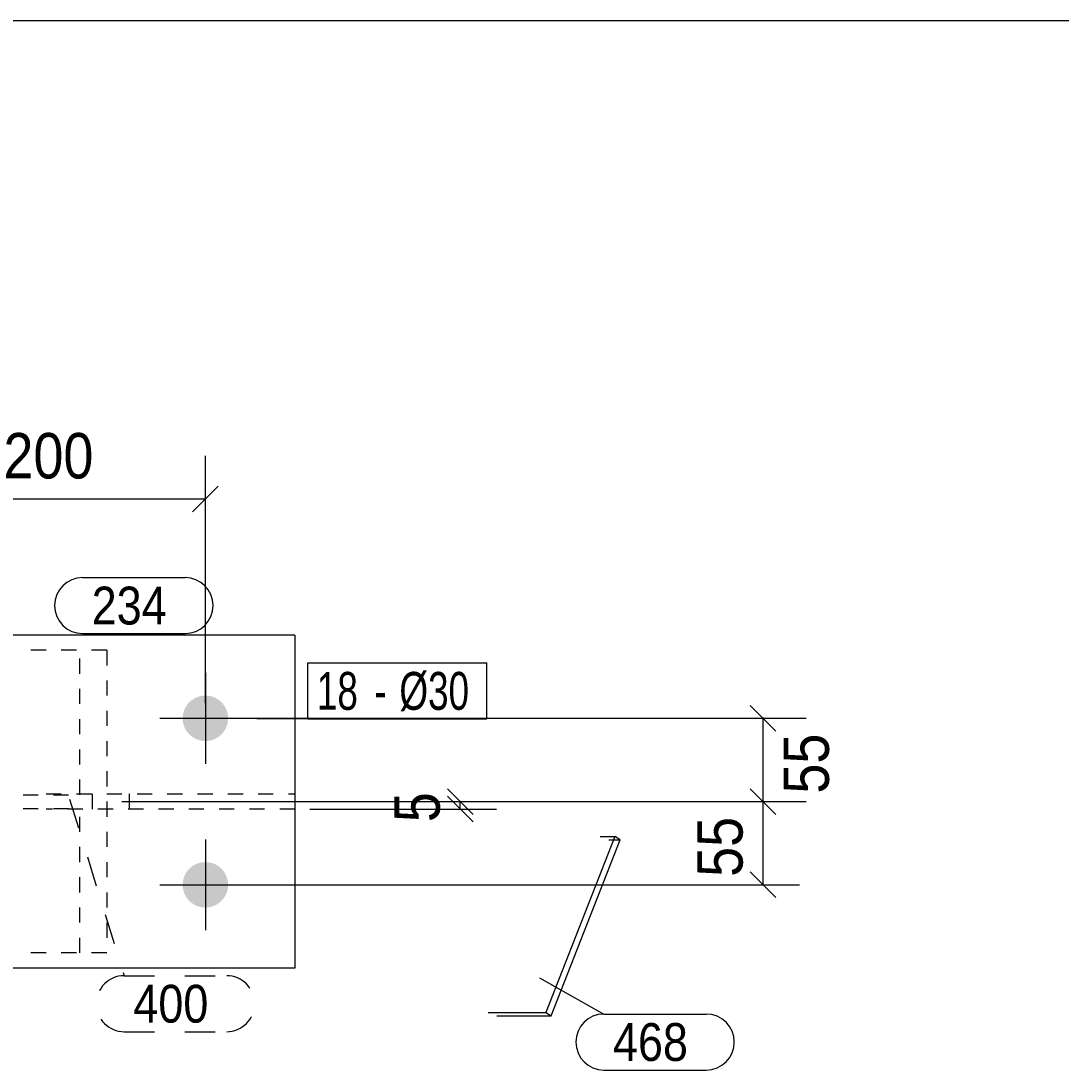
# Model space of a CAD drawing. Header units: millimetres. Extents: x 2 to 579, y 1 to 825.
# Drawn here: x 144.2 to 212.9, y 755.7 to 825 of the extents above; entities that cross this region are included whole.
import ezdxf

# ---------------------------------------------------------------- set-up
doc = ezdxf.new("R2010")
doc.units = ezdxf.units.MM
for name, pattern in [('XKITLINE00', [0]), ('XKITLINE01', [4, 1, -1, 1, -1]), ('XKITLINE02', [4, 2, -2]), ('XKITLINE03', [6, 3, -1, 1, -1])]:
    doc.linetypes.add(name, pattern=pattern)
for name, color, linetype, lineweight in [('Bolt', 3, 'Continuous', 0), ('BoltMark', 7, 'Continuous', 0), ('Dimensions', 7, 'Continuous', 0), ('DrawingSheet', 5, 'Continuous', 0), ('Part', 2, 'Continuous', 0), ('PartMark', 7, 'Continuous', 0)]:
    doc.layers.add(name, color=color, linetype=linetype, lineweight=lineweight)
doc.styles.add('ARIAL', font='ARIAL.TTF')
doc.styles.add('ARIAL_NARROW', font='ARIALN.TTF')

# ---------------------------------------------------------------- blocks, each defined once
blk = doc.blocks.new('*A116')
at = {"layer": 'Bolt'}
for points in [[(156.454, 780.425), (156.49, 780.424), (156.527, 780.422), (156.564, 780.419), (156.6, 780.415), (156.637, 780.41), (156.673, 780.404), (156.709, 780.397), (156.746, 780.389), (156.781, 780.381), (156.817, 780.372), (156.852, 780.361), (156.887, 780.35), (156.922, 780.338), (156.957, 780.325), (156.991, 780.312), (157.025, 780.297), (157.058, 780.282), (157.091, 780.266), (157.124, 780.249), (157.156, 780.231), (157.188, 780.212), (157.219, 780.193), (157.25, 780.173), (157.281, 780.152), (157.31, 780.131), (157.34, 780.108), (157.368, 780.085), (157.397, 780.062), (157.424, 780.037), (157.451, 780.012), (157.478, 779.987), (157.503, 779.96), (157.528, 779.933), (157.553, 779.906), (157.576, 779.877), (157.599, 779.849), (157.622, 779.819), (157.643, 779.79), (157.664, 779.759), (157.684, 779.728), (157.703, 779.697), (157.722, 779.665), (157.74, 779.633), (157.757, 779.6), (157.773, 779.567), (157.788, 779.534), (157.803, 779.5), (157.816, 779.466), (157.829, 779.431), (157.841, 779.396), (157.852, 779.361), (157.863, 779.326), (157.872, 779.29), (157.88, 779.254), (157.888, 779.218), (157.895, 779.182), (157.901, 779.146), (157.906, 779.109), (157.91, 779.073), (157.913, 779.036), (157.915, 778.999), (157.916, 778.963), (157.917, 778.926), (157.916, 778.889), (157.915, 778.852), (157.913, 778.815), (157.91, 778.779), (157.906, 778.742), (157.901, 778.706), (157.895, 778.669), (157.888, 778.633), (157.88, 778.597), (157.872, 778.561), (157.863, 778.526), (157.852, 778.49), (157.841, 778.455), (157.829, 778.421), (157.816, 778.386), (157.803, 778.352), (157.788, 778.318), (157.773, 778.285), (157.757, 778.251), (157.74, 778.219), (157.722, 778.186), (157.703, 778.155), (157.684, 778.123), (157.664, 778.092), (157.643, 778.062), (157.622, 778.032), (157.599, 778.003), (157.576, 777.974), (157.553, 777.946), (157.528, 777.919), (157.503, 777.892), (157.478, 777.865), (157.451, 777.839), (157.424, 777.814), (157.397, 777.79), (157.368, 777.766), (157.34, 777.743), (157.31, 777.721), (157.281, 777.699), (157.25, 777.679), (157.219, 777.659), (157.188, 777.639), (157.156, 777.621), (157.124, 777.603), (157.091, 777.586), (157.058, 777.57), (157.025, 777.555), (156.991, 777.54), (156.957, 777.526), (156.922, 777.514), (156.887, 777.502), (156.852, 777.49), (156.817, 777.48), (156.781, 777.471), (156.746, 777.462), (156.709, 777.455), (156.673, 777.448), (156.637, 777.442), (156.6, 777.437), (156.564, 777.433), (156.527, 777.43), (156.49, 777.428), (156.454, 777.426), (156.417, 777.426), (156.38, 777.426), (156.343, 777.428), (156.307, 777.43), (156.27, 777.433), (156.233, 777.437), (156.197, 777.442), (156.16, 777.448), (156.124, 777.455), (156.088, 777.462), (156.052, 777.471), (156.017, 777.48), (155.981, 777.49), (155.946, 777.502), (155.912, 777.514), (155.877, 777.526), (155.843, 777.54), (155.809, 777.555), (155.776, 777.57), (155.742, 777.586), (155.71, 777.603), (155.678, 777.621), (155.646, 777.639), (155.614, 777.659), (155.584, 777.679), (155.553, 777.699), (155.523, 777.721), (155.494, 777.743), (155.465, 777.766), (155.437, 777.79), (155.41, 777.814), (155.383, 777.839), (155.356, 777.865), (155.33, 777.892), (155.305, 777.919), (155.281, 777.946), (155.257, 777.974), (155.234, 778.003), (155.212, 778.032), (155.19, 778.062), (155.17, 778.092), (155.15, 778.123), (155.13, 778.155), (155.112, 778.186), (155.094, 778.219), (155.077, 778.251), (155.061, 778.285), (155.046, 778.318), (155.031, 778.352), (155.017, 778.386), (155.005, 778.421), (154.993, 778.455), (154.981, 778.49), (154.971, 778.526), (154.962, 778.561), (154.953, 778.597), (154.946, 778.633), (154.939, 778.669), (154.933, 778.706), (154.928, 778.742), (154.924, 778.779), (154.921, 778.815), (154.919, 778.852), (154.917, 778.889), (154.917, 778.926), (154.917, 778.963), (154.919, 778.999), (154.921, 779.036), (154.924, 779.073), (154.928, 779.109), (154.933, 779.146), (154.939, 779.182), (154.946, 779.218), (154.953, 779.254), (154.962, 779.29), (154.971, 779.326), (154.981, 779.361), (154.993, 779.396), (155.005, 779.431), (155.017, 779.466), (155.031, 779.5), (155.046, 779.534), (155.061, 779.567), (155.077, 779.6), (155.094, 779.633), (155.112, 779.665), (155.13, 779.697), (155.15, 779.728), (155.17, 779.759), (155.19, 779.79), (155.212, 779.819), (155.234, 779.849), (155.257, 779.877), (155.281, 779.906), (155.305, 779.933), (155.33, 779.96), (155.356, 779.987), (155.383, 780.012), (155.41, 780.037), (155.437, 780.062), (155.465, 780.085), (155.494, 780.108), (155.523, 780.131), (155.553, 780.152), (155.584, 780.173), (155.614, 780.193), (155.646, 780.212), (155.678, 780.231), (155.71, 780.249), (155.742, 780.266), (155.776, 780.282), (155.809, 780.297), (155.843, 780.312), (155.877, 780.325), (155.912, 780.338), (155.946, 780.35), (155.981, 780.361), (156.017, 780.372), (156.052, 780.381), (156.088, 780.389), (156.124, 780.397), (156.16, 780.404), (156.197, 780.41), (156.233, 780.415), (156.27, 780.419), (156.307, 780.422), (156.343, 780.424), (156.38, 780.425), (156.417, 780.426)], [(156.454, 769.425), (156.49, 769.424), (156.527, 769.422), (156.564, 769.419), (156.6, 769.415), (156.637, 769.41), (156.673, 769.404), (156.709, 769.397), (156.746, 769.389), (156.781, 769.381), (156.817, 769.372), (156.852, 769.361), (156.887, 769.35), (156.922, 769.338), (156.957, 769.325), (156.991, 769.312), (157.025, 769.297), (157.058, 769.282), (157.091, 769.266), (157.124, 769.249), (157.156, 769.231), (157.188, 769.212), (157.219, 769.193), (157.25, 769.173), (157.281, 769.152), (157.31, 769.131), (157.34, 769.108), (157.368, 769.085), (157.397, 769.062), (157.424, 769.037), (157.451, 769.012), (157.478, 768.987), (157.503, 768.96), (157.528, 768.933), (157.553, 768.906), (157.576, 768.877), (157.599, 768.849), (157.622, 768.819), (157.643, 768.79), (157.664, 768.759), (157.684, 768.728), (157.703, 768.697), (157.722, 768.665), (157.74, 768.633), (157.757, 768.6), (157.773, 768.567), (157.788, 768.534), (157.803, 768.5), (157.816, 768.466), (157.829, 768.431), (157.841, 768.396), (157.852, 768.361), (157.863, 768.326), (157.872, 768.29), (157.88, 768.254), (157.888, 768.218), (157.895, 768.182), (157.901, 768.146), (157.906, 768.109), (157.91, 768.073), (157.913, 768.036), (157.915, 767.999), (157.916, 767.963), (157.917, 767.926), (157.916, 767.889), (157.915, 767.852), (157.913, 767.815), (157.91, 767.779), (157.906, 767.742), (157.901, 767.706), (157.895, 767.669), (157.888, 767.633), (157.88, 767.597), (157.872, 767.561), (157.863, 767.526), (157.852, 767.49), (157.841, 767.455), (157.829, 767.421), (157.816, 767.386), (157.803, 767.352), (157.788, 767.318), (157.773, 767.285), (157.757, 767.251), (157.74, 767.219), (157.722, 767.186), (157.703, 767.155), (157.684, 767.123), (157.664, 767.092), (157.643, 767.062), (157.622, 767.032), (157.599, 767.003), (157.576, 766.974), (157.553, 766.946), (157.528, 766.919), (157.503, 766.892), (157.478, 766.865), (157.451, 766.839), (157.424, 766.814), (157.397, 766.79), (157.368, 766.766), (157.34, 766.743), (157.31, 766.721), (157.281, 766.699), (157.25, 766.679), (157.219, 766.659), (157.188, 766.639), (157.156, 766.621), (157.124, 766.603), (157.091, 766.586), (157.058, 766.57), (157.025, 766.555), (156.991, 766.54), (156.957, 766.526), (156.922, 766.514), (156.887, 766.502), (156.852, 766.49), (156.817, 766.48), (156.781, 766.471), (156.746, 766.462), (156.709, 766.455), (156.673, 766.448), (156.637, 766.442), (156.6, 766.437), (156.564, 766.433), (156.527, 766.43), (156.49, 766.428), (156.454, 766.426), (156.417, 766.426), (156.38, 766.426), (156.343, 766.428), (156.307, 766.43), (156.27, 766.433), (156.233, 766.437), (156.197, 766.442), (156.16, 766.448), (156.124, 766.455), (156.088, 766.462), (156.052, 766.471), (156.017, 766.48), (155.981, 766.49), (155.946, 766.502), (155.912, 766.514), (155.877, 766.526), (155.843, 766.54), (155.809, 766.555), (155.776, 766.57), (155.742, 766.586), (155.71, 766.603), (155.678, 766.621), (155.646, 766.639), (155.614, 766.659), (155.584, 766.679), (155.553, 766.699), (155.523, 766.721), (155.494, 766.743), (155.465, 766.766), (155.437, 766.79), (155.41, 766.814), (155.383, 766.839), (155.356, 766.865), (155.33, 766.892), (155.305, 766.919), (155.281, 766.946), (155.257, 766.974), (155.234, 767.003), (155.212, 767.032), (155.19, 767.062), (155.17, 767.092), (155.15, 767.123), (155.13, 767.155), (155.112, 767.186), (155.094, 767.219), (155.077, 767.251), (155.061, 767.285), (155.046, 767.318), (155.031, 767.352), (155.017, 767.386), (155.005, 767.421), (154.993, 767.455), (154.981, 767.49), (154.971, 767.526), (154.962, 767.561), (154.953, 767.597), (154.946, 767.633), (154.939, 767.669), (154.933, 767.706), (154.928, 767.742), (154.924, 767.779), (154.921, 767.815), (154.919, 767.852), (154.917, 767.889), (154.917, 767.926), (154.917, 767.963), (154.919, 767.999), (154.921, 768.036), (154.924, 768.073), (154.928, 768.109), (154.933, 768.146), (154.939, 768.182), (154.946, 768.218), (154.953, 768.254), (154.962, 768.29), (154.971, 768.326), (154.981, 768.361), (154.993, 768.396), (155.005, 768.431), (155.017, 768.466), (155.031, 768.5), (155.046, 768.534), (155.061, 768.567), (155.077, 768.6), (155.094, 768.633), (155.112, 768.665), (155.13, 768.697), (155.15, 768.728), (155.17, 768.759), (155.19, 768.79), (155.212, 768.819), (155.234, 768.849), (155.257, 768.877), (155.281, 768.906), (155.305, 768.933), (155.33, 768.96), (155.356, 768.987), (155.383, 769.012), (155.41, 769.037), (155.437, 769.062), (155.465, 769.085), (155.494, 769.108), (155.523, 769.131), (155.553, 769.152), (155.584, 769.173), (155.614, 769.193), (155.646, 769.212), (155.678, 769.231), (155.71, 769.249), (155.742, 769.266), (155.776, 769.282), (155.809, 769.297), (155.843, 769.312), (155.877, 769.325), (155.912, 769.338), (155.946, 769.35), (155.981, 769.361), (156.017, 769.372), (156.052, 769.381), (156.088, 769.389), (156.124, 769.397), (156.16, 769.404), (156.197, 769.41), (156.233, 769.415), (156.27, 769.419), (156.307, 769.422), (156.343, 769.424), (156.38, 769.425), (156.417, 769.426)]]:
    blk.add_hatch(color=3, dxfattribs=at).paths.add_polyline_path(points, flags=17)
at = {"layer": 'Bolt', "color": 3, "linetype": 'XKITLINE00', "lineweight": 0}
for p, q in [((156.417, 781.926), (156.417, 775.926)), ((153.417, 778.926), (159.417, 778.926)), ((156.417, 770.926), (156.417, 764.926)), ((153.417, 767.926), (159.417, 767.926))]:
    blk.add_line(p, q, dxfattribs=at)
blk = doc.blocks.new('*A118')
at = {"layer": 'Part', "color": 2, "linetype": 'XKITLINE00', "lineweight": 0}
for p, q in [((162.322, 784.426), (29.32, 784.426)), ((162.322, 784.426), (162.322, 762.426)), ((162.322, 762.426), (29.32, 762.426))]:
    blk.add_line(p, q, dxfattribs=at)
blk = doc.blocks.new('*A119')
at = {"layer": 'Part', "color": 7, "linetype": 'XKITLINE01', "lineweight": 0}
for p, q in [((88.601, 783.426), (94.378, 783.426)), ((92.595, 763.426), (92.595, 783.426)), ((94.378, 773.876), (94.378, 783.426)), ((149.897, 783.426), (144.12, 783.426)), ((148.114, 773.876), (148.114, 783.426)), ((149.897, 783.426), (149.897, 763.426)), ((90.384, 773.876), (148.114, 773.876)), ((90.384, 772.976), (148.114, 772.976)), ((94.378, 763.426), (94.378, 772.976)), ((148.114, 763.426), (148.114, 772.976)), ((88.601, 763.426), (94.378, 763.426)), ((149.897, 763.426), (144.12, 763.426))]:
    blk.add_line(p, q, dxfattribs=at)
at = {"layer": 'Part', "color": 7, "linetype": 'XKITLINE03', "lineweight": 0}
blk.add_line((117.252, 773.426), (127.437, 773.426), dxfattribs=at)
blk = doc.blocks.new('*A122')
at = {"layer": 'Part', "color": 7, "linetype": 'XKITLINE01', "lineweight": 0}
for p, q in [((145.903, 773.926), (162.322, 773.926)), ((148.968, 772.926), (148.968, 773.926)), ((151.397, 772.926), (151.397, 773.926)), ((162.322, 773.926), (162.322, 772.926)), ((162.322, 772.926), (145.903, 772.926))]:
    blk.add_line(p, q, dxfattribs=at)
blk = doc.blocks.new('*A123')
at = {"layer": 'Part', "color": 2, "linetype": 'XKITLINE00', "lineweight": 0}
for p, q in [((183.466, 771.114), (178.907, 759.483)), ((179.259, 759.259), (183.818, 770.891)), ((182.492, 771.114), (183.466, 771.114)), ((183.818, 770.891), (183.466, 771.114)), ((175.099, 759.483), (178.907, 759.483)), ((175.669, 759.259), (179.259, 759.259)), ((178.907, 759.483), (179.259, 759.259))]:
    blk.add_line(p, q, dxfattribs=at)
at = {"layer": 'Part', "color": 7, "linetype": 'XKITLINE01', "lineweight": 0}
blk.add_line((183.061, 770.891), (183.818, 770.891), dxfattribs=at)
blk = doc.blocks.new('*A162')
at = {"layer": 'DrawingSheet', "color": 5, "linetype": 'XKITLINE00', "lineweight": 0}
blk.add_line((579, 825), (5, 825), dxfattribs=at)
blk = doc.blocks.new('*A340')
at = {"layer": 'Dimensions', "color": 7, "linetype": 'XKITLINE00', "lineweight": 0}
for p, q in [((136.417, 779.926), (136.417, 796.276)), ((156.417, 779.926), (156.417, 796.276)), ((137.265, 794.274), (135.568, 792.577)), ((157.265, 794.274), (155.568, 792.577)), ((136.417, 793.426), (156.417, 793.426))]:
    blk.add_line(p, q, dxfattribs=at)
at = {"layer": 'Dimensions', "color": 3}
for p in [(136.417, 793.426), (156.417, 793.426)]:
    blk.add_point(p, dxfattribs=at)
at = {"layer": 'Dimensions', "color": 3, "style": 'ARIAL', "width": 0.85}
blk.add_text('200', height=3, dxfattribs=at).set_placement((143.079, 794.776))
blk = doc.blocks.new('*A341')
at = {"layer": 'Dimensions', "color": 7, "linetype": 'XKITLINE00', "lineweight": 0}
for p, q in [((192.397, 774.274), (194.094, 772.577)), ((150.897, 773.426), (195.646, 773.426)), ((193.246, 767.926), (193.246, 773.426)), ((192.397, 768.774), (194.094, 767.077)), ((157.417, 767.926), (195.646, 767.926))]:
    blk.add_line(p, q, dxfattribs=at)
at = {"layer": 'Dimensions', "color": 3}
for p in [(193.246, 773.426), (193.246, 767.926)]:
    blk.add_point(p, dxfattribs=at)
at = {"layer": 'Dimensions', "color": 3, "style": 'ARIAL', "width": 0.85}
blk.add_text('55', height=3, rotation=90.00021, dxfattribs=at).set_placement((191.896, 768.451))
blk = doc.blocks.new('*A342')
at = {"layer": 'Dimensions', "color": 7, "linetype": 'XKITLINE00', "lineweight": 0}
for p, q in [((192.397, 779.774), (194.094, 778.077)), ((157.417, 778.926), (196.096, 778.926)), ((193.246, 773.426), (193.246, 778.926)), ((192.397, 774.274), (194.094, 772.577)), ((150.897, 773.426), (196.096, 773.426))]:
    blk.add_line(p, q, dxfattribs=at)
at = {"layer": 'Dimensions', "color": 3}
for p in [(193.246, 778.926), (193.246, 773.426)]:
    blk.add_point(p, dxfattribs=at)
at = {"layer": 'Dimensions', "color": 3, "style": 'ARIAL', "width": 0.85}
blk.add_text('55', height=3, rotation=90.00021, dxfattribs=at).set_placement((197.596, 773.951))
blk = doc.blocks.new('*A343')
at = {"layer": 'Dimensions', "color": 7, "linetype": 'XKITLINE00', "lineweight": 0}
for p, q in [((172.397, 774.274), (174.094, 772.577)), ((172.397, 773.774), (174.094, 772.077)), ((150.897, 773.426), (175.646, 773.426)), ((163.322, 772.926), (175.646, 772.926)), ((173.246, 772.926), (173.246, 773.426))]:
    blk.add_line(p, q, dxfattribs=at)
at = {"layer": 'Dimensions', "color": 3}
for p in [(173.246, 773.426), (173.246, 772.926)]:
    blk.add_point(p, dxfattribs=at)
at = {"layer": 'Dimensions', "color": 3, "style": 'ARIAL', "width": 0.85}
blk.add_text('5', height=3, rotation=90.00021, dxfattribs=at).set_placement((171.896, 772.063))
blk = doc.blocks.new('*A344')
at = {"layer": 'BoltMark', "color": 7, "linetype": 'XKITLINE00', "lineweight": 0}
for p, q in [((163.179, 782.587), (174.995, 782.587)), ((163.179, 778.887), (163.179, 782.587)), ((174.995, 778.887), (174.995, 782.587)), ((156.417, 778.926), (163.179, 778.887)), ((163.179, 778.887), (174.995, 778.887))]:
    blk.add_line(p, q, dxfattribs=at)
at = {"layer": 'BoltMark', "color": 3, "style": 'ARIAL_NARROW', "width": 0.85}
for s, p in [('18', (163.779, 779.487)), ('Ø30', (169.228, 779.487)), ('-', (167.568, 779.487))]:
    blk.add_text(s, height=2.5, dxfattribs=at).set_placement(p)
blk = doc.blocks.new('*A347')
at = {"layer": 'PartMark', "color": 7, "linetype": 'XKITLINE00', "lineweight": 0}
for p, q in [((178.488, 761.781), (182.731, 759.389)), ((182.731, 759.389), (189.494, 759.389)), ((182.731, 755.689), (189.494, 755.689))]:
    blk.add_line(p, q, dxfattribs=at)
for centre, start, end in [((182.731, 757.539), 90, 270), ((189.494, 757.539), 270, 90)]:
    blk.add_arc(centre, 1.85, start, end, dxfattribs=at)
at = {"layer": 'PartMark', "color": 3, "style": 'ARIAL', "width": 0.85}
blk.add_text('468', height=2.5, dxfattribs=at).set_placement((183.331, 756.289))
blk = doc.blocks.new('*A348')
at = {"layer": 'PartMark', "color": 7, "linetype": 'XKITLINE02', "lineweight": 0}
for p, q in [((147.436, 773.594), (151.059, 761.92)), ((151.059, 761.92), (157.822, 761.92)), ((151.059, 758.22), (157.822, 758.22))]:
    blk.add_line(p, q, dxfattribs=at)
for centre, start, end in [((151.059, 760.07), 90, 270), ((157.822, 760.07), 270, 90)]:
    blk.add_arc(centre, 1.85, start, end, dxfattribs=at)
at = {"layer": 'PartMark', "color": 3, "style": 'ARIAL', "width": 0.85}
blk.add_text('400', height=2.5, dxfattribs=at).set_placement((151.659, 758.82))
blk = doc.blocks.new('*A352')
at = {"layer": 'PartMark', "color": 7, "linetype": 'XKITLINE00', "lineweight": 0}
for p, q in [((148.309, 788.226), (155.072, 788.226)), ((148.309, 784.526), (155.072, 784.526))]:
    blk.add_line(p, q, dxfattribs=at)
for centre, start, end in [((148.309, 786.376), 90, 270), ((155.072, 786.376), 270, 90)]:
    blk.add_arc(centre, 1.85, start, end, dxfattribs=at)
at = {"layer": 'PartMark', "color": 3, "style": 'ARIAL', "width": 0.85}
blk.add_text('234', height=2.5, dxfattribs=at).set_placement((148.909, 785.126))

msp = doc.modelspace()

# ---------------------------------------------------------------- block references
at = {"lineweight": 0}
for name in ['*A162', '*A340', '*A352', '*A118', '*A119', '*A344', '*A116', '*A342', '*A341', '*A343', '*A122', '*A348', '*A123', '*A347']:
    msp.add_blockref(name, (0, 0), dxfattribs=at)

doc.saveas('drawing.dxf')
